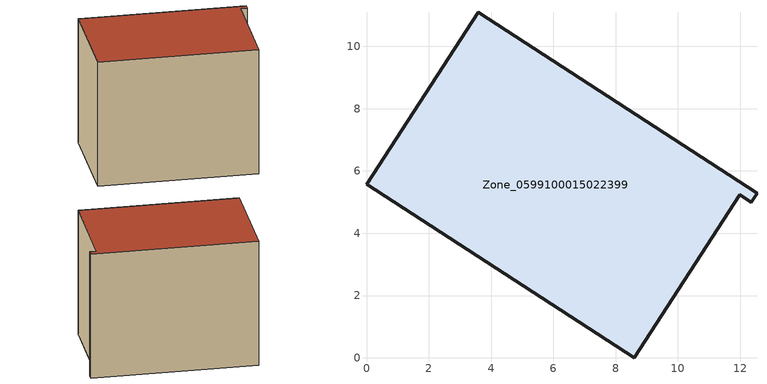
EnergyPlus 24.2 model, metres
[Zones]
Zone_0599100015022399
 floor ground (C_G): 0,5.57 3.58,11.1 12.54,5.28 12.35,4.99 11.99,5.24 8.6,0 z0.97
 wall outside (C_F): 3.58,11.1 0,5.57 8.6,0 11.99,5.24 12.35,4.99 12.54,5.28 3.58,11.1 z0.97:9.49
 roof outside (C_R): 12.54,5.28 3.58,11.1 0,5.57 8.6,0 11.99,5.24 12.35,4.99 z9.49
[BUILDING]
Pand.0599100015022399: North Axis=0; Terrain=City; Loads Convergence Tolerance Value=0.04; Temperature Convergence Tolerance Value=0.4; Solar Distribution=FullExterior; Maximum Number of Warmup Days=25; Minimum Number of Warmup Days=1
[Site:Location]
Rotterdam.The.Hague.AP_ZH_NLD Design_Conditions: Latitude=51.96; Longitude=4.45; Time Zone=1; Elevation=-4.5
[SITE:GROUNDTEMPERATURE:BUILDINGSURFACE]
18, 18, 18, 18, 18, 18, 18, 18, 18, 18, 18, 18
[MATERIAL] Thermal Absorptance=0.9; Solar Absorptance=0.7; Visible Absorptance=0.7
Name | Roughness | Thickness | Conductivity | Density | Specific Heat
G.TC.2006-2014 | MediumSmooth | 0.15 | 0.06 | 540 | 1210
F.TC.2006-2014 | Rough | 0.3 | 0.12 | 1920 | 840
R.TC.2006-2014 | MediumRough | 0.2 | 0.08 | 1500 | 1000
[CONSTRUCTION]
C_G: G.TC.2006-2014
C_F: F.TC.2006-2014
C_R: R.TC.2006-2014
[ZONE]
Zone_0599100015022399: Type=1; Multiplier=1; Ceiling Height=Autocalculate; Volume=Autocalculate; Floor Area=autocalculate; Part of Total Floor Area=Yes
[ZONEINFILTRATION:DESIGNFLOWRATE]
Infil_Zone_0599100015022399: Zone or ZoneList or Space or SpaceList=Zone_0599100015022399; Schedule=AlwaysOn; Design Flow Rate Calculation Method=Flow/Area; Flow Rate per Floor Area=0.0015; Constant Term Coefficient=1; Temperature Term Coefficient=0; Velocity Term Coefficient=0; Velocity Squared Term Coefficient=0
[HVACTEMPLATE:ZONE:IDEALLOADSAIRSYSTEM]
Zone_0599100015022399: Maximum Heating Supply Air Temperature=50; Minimum Cooling Supply Air Temperature=13; Maximum Heating Supply Air Humidity Ratio=0.0156; Minimum Cooling Supply Air Humidity Ratio=0.0077; Heating Limit=NoLimit; Cooling Limit=NoLimit; Dehumidification Control Type=ConstantSensibleHeatRatio; Cooling Sensible Heat Ratio=0.7; Dehumidification Setpoint=60; Humidification Control Type=None; Humidification Setpoint=30; Outdoor Air Method=None; Outdoor Air Flow Rate per Person=0.00944; Outdoor Air Flow Rate per Zone Floor Area=0; Outdoor Air Flow Rate per Zone=0; Demand Controlled Ventilation Type=None; Outdoor Air Economizer Type=NoEconomizer; Heat Recovery Type=None; Sensible Heat Recovery Effectiveness=0.7; Latent Heat Recovery Effectiveness=0.65
[ZONECONTROL:THERMOSTAT]
ThermostatControl_Zone_0599100015022399: Zone or ZoneList=Zone_0599100015022399; Control Type Schedule=DualSetpointControlType; Control 1=Thermostat_Zone_0599100015022399; Temperature Difference Between Cutout And Setpoint=0
[THERMOSTATSETPOINT:DUALSETPOINT]
Thermostat_Zone_0599100015022399: Heating Setpoint Temperature Schedule=HeatingSetpoint_Zone_0599100015022399; Cooling Setpoint Temperature Schedule=CoolingSetpoint_Zone_0599100015022399
[SCHEDULE:COMPACT]
HeatingSetpoint_Zone_0599100015022399: Through: 12/31, For: AllDays, Until: 24:00, 21
CoolingSetpoint_Zone_0599100015022399: Through: 12/31, For: AllDays, Until: 24:00, 24
DualSetpointControlType: Through: 12/31, For: AllDays, Until: 24:00, 4
AlwaysOn: Through: 12/31, For: AllDays, Until: 24:00, 1
